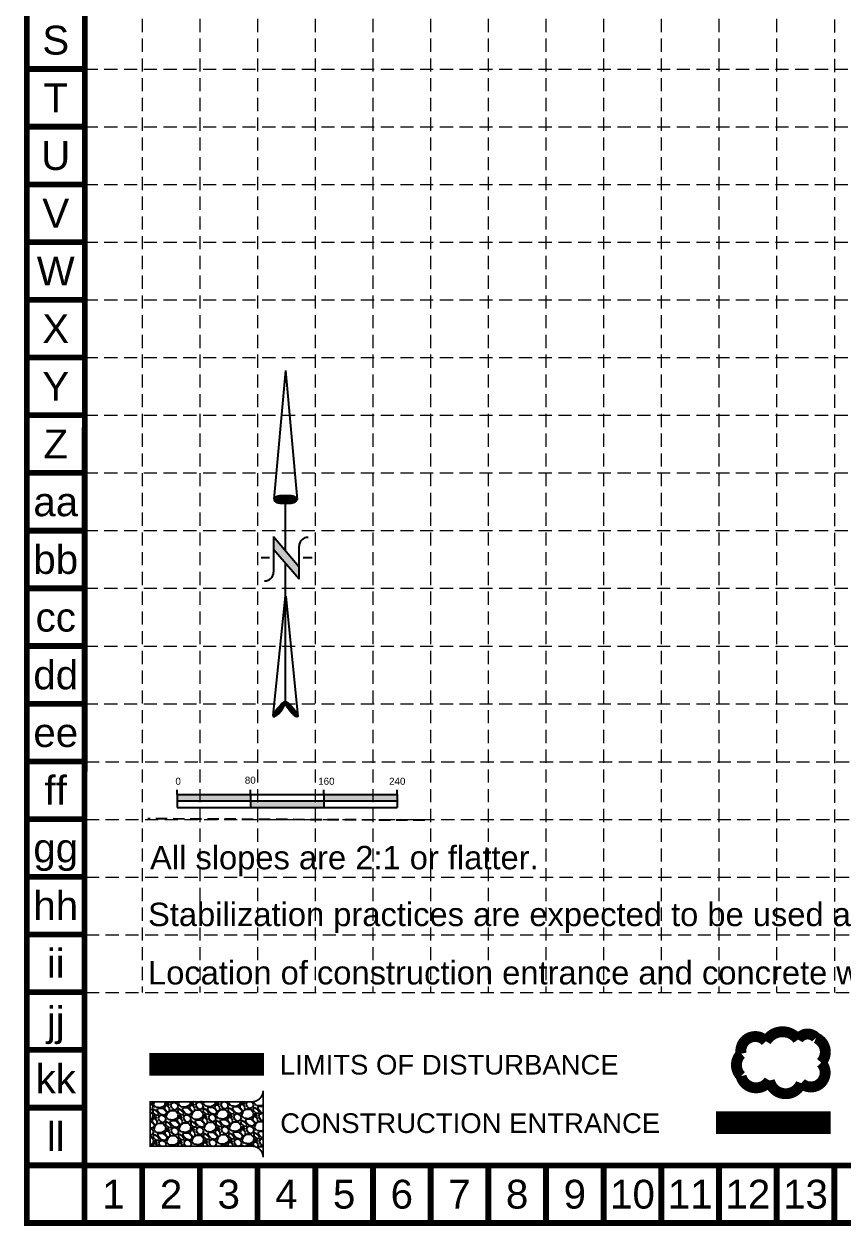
# Model space of a CAD drawing. Header units: feet. Extents: x 2175025 to 2179063, y 467811 to 470338.
# Drawn here: x 2175025 to 2175919, y 467811 to 469123 of the extents above; entities that cross this region are included whole.
import ezdxf
from ezdxf.enums import TextEntityAlignment as Align

# ---------------------------------------------------------------- set-up
doc = ezdxf.new("R2010")
doc.units = ezdxf.units.FT
doc.header["$LTSCALE"] = 0.5
doc.header["$MEASUREMENT"] = 0
doc.linetypes.add('HIDDEN', pattern=[0.375, 0.25, -0.125])
doc.layers.get('0').update_dxf_attribs({"color": 2, "linetype": 'CONTINUOUS'})
for name, color, linetype in [('BASE', 7, 'CONTINUOUS'), ('GRID', 254, 'HIDDEN'), ('LEGEND', 7, 'CONTINUOUS'), ('NARROW', 7, 'CONTINUOUS')]:
    doc.layers.add(name, color=color, linetype=linetype)
doc.layers.get('0').freeze()
doc.styles.add("L200'", font='ARIAL.TTF', dxfattribs={"height": 0.001969})
doc.styles.get("Standard").update_dxf_attribs({"font": 'ARIAL.TTF'})

# ---------------------------------------------------------------- blocks, each defined once
blk = doc.blocks.new('North Arrow')
at = {"layer": 'NARROW'}
for p, q in [((32.43, 3.06), (32.43, 4.63)), ((28.77, -2.09), (34.02, 2.32)), ((36.18, 2.33), (30.46, 2.33)), ((36.16, 2.32), (31.04, -2.09)), ((39.1, 0.01), (59.96, 2.11)), ((0, 0), (22.36, 2)), ((0, 0), (22.33, -2.02)), ((31.2, -0.05), (21.66, -0.05)), ((21.66, -0.05), (21.66, -0.05)), ((57.45, -0.05), (33.41, -0.05)), ((59.83, -2.14), (39.04, -0.01)), ((57.69, -0.03), (57.77, -0.01)), ((57.77, -0.05), (57.69, -0.03)), ((28.77, -2.09), (34.95, -2.09)), ((32.43, -4.26), (32.43, -2.8))]:
    blk.add_line(p, q, dxfattribs=at)
for points in [[(57.46, -0.03), (57.44, 0.08, -0.066818), (57.67, 0.47, -0.03073), (58.01, 0.84), (58.52, 1.29), (59.07, 1.7, -0.03073), (59.5, 1.95, -0.066818), (59.93, 2.1), (60.04, 2.06)], [(60.04, 2.06), (60.05, 1.95, -0.066818), (59.82, 1.56, -0.03073), (59.43, 1.14), (58.97, 0.74), (58.42, 0.33, -0.03073), (57.99, 0.08, -0.036692), (57.76, -0.02)], [(57.46, -0.04), (57.44, -0.15, 0.066818), (57.67, -0.54, 0.03073), (58.01, -0.9), (58.52, -1.36), (59.07, -1.77, 0.03073), (59.5, -2.02, 0.066818), (59.93, -2.17), (60.04, -2.13)], [(60.04, -2.13), (60.05, -2.01, 0.066818), (59.82, -1.63, 0.03073), (59.43, -1.2), (58.97, -0.8), (58.42, -0.4, 0.03073), (57.99, -0.15, 0.036692), (57.76, -0.05)]]:
    blk.add_lwpolyline(points, format="xyb", dxfattribs=at)
blk.add_lwpolyline([(22.36, -2.03), (22.59, -1.93, 0.091577), (22.87, -1.44, 0.048306), (23.03, -0.75), (23.07, -0.01), (23.01, 0.82, 0.048306), (22.87, 1.42, 0.091577), (22.59, 1.91), (22.36, 2.01), (22.14, 1.91, 0.091577), (21.86, 1.42, 0.048306), (21.72, 0.82), (21.66, -0.01), (21.72, -0.83, 0.048306), (21.86, -1.44, 0.091577), (22.14, -1.93)], format="xyb", close=True, dxfattribs=at)
for centre, start, end in [((30.46, 3.86), 178.8769, 270), ((34.95, -3.62), 358.8769, 90)]:
    blk.add_arc(centre, 1.53, start, end, dxfattribs=at)
for points in [[(31.05, -2.09), (36.15, 2.36), (28.75, -2.06), (34.01, 2.36)], [(59.93, 1.73), (59.69, 2.04), (60.05, 1.94), (59.93, 2.1)], [(60.05, 1.94), (59.93, 2.1), (60.04, 2.06)], [(23.03, -0.76), (21.67, -0.05), (23.07, -0.05), (21.72, 0.82)], [(23.07, -0.05), (21.72, 0.82), (23.02, 0.75), (21.85, 1.42)], [(23.02, 0.75), (21.85, 1.42), (22.87, 1.44), (22.14, 1.91)], [(22.87, 1.44), (22.14, 1.91), (22.59, 1.91), (22.36, 2)], [(57.44, 0.08), (57.7, -0.01), (57.5, 0.21), (57.77, -0.01)], [(57.45, -0.04), (57.69, -0.02), (57.44, 0.08), (57.7, -0.01)], [(57.5, 0.21), (57.77, -0.01), (57.6, 0.39), (57.94, 0.06)], [(57.6, 0.39), (57.94, 0.06), (57.68, 0.5), (58.07, 0.13)], [(57.68, 0.5), (58.07, 0.13), (57.84, 0.66), (58.29, 0.26)], [(57.84, 0.66), (58.29, 0.26), (58.03, 0.86), (58.52, 0.41)], [(58.03, 0.86), (58.52, 0.41), (58.26, 1.07), (58.73, 0.57)], [(58.26, 1.07), (58.73, 0.57), (58.52, 1.3), (59.05, 0.81)], [(58.52, 1.3), (59.05, 0.81), (58.7, 1.42), (59.26, 0.99)], [(59.26, 1), (58.69, 1.42), (59.45, 1.15), (59, 1.65)], [(59.45, 1.15), (59, 1.65), (59.62, 1.34), (59.28, 1.82)], [(59.62, 1.34), (59.28, 1.82), (59.81, 1.55), (59.49, 1.95)], [(59.81, 1.55), (59.49, 1.95), (59.93, 1.73), (59.69, 2.04)], [(22.87, -1.44), (21.72, -0.87), (23.03, -0.76), (21.67, -0.05)], [(22.58, -1.93), (21.86, -1.45), (22.87, -1.44), (21.72, -0.87)], [(22.36, -2.01), (22.14, -1.93), (22.58, -1.93), (21.86, -1.45)], [(57.44, -0.14), (57.69, -0.02), (57.45, -0.04), (57.69, -0.02)], [(57.46, -0.19), (57.7, -0.03), (57.44, -0.14), (57.69, -0.02)], [(57.53, -0.33), (57.76, -0.05), (57.46, -0.19), (57.7, -0.03)], [(57.63, -0.48), (57.9, -0.1), (57.53, -0.33), (57.76, -0.05)], [(57.78, -0.66), (58.09, -0.2), (57.63, -0.48), (57.9, -0.1)], [(57.97, -0.87), (58.34, -0.35), (57.78, -0.66), (58.09, -0.2)], [(58.24, -1.11), (58.61, -0.54), (57.97, -0.87), (58.34, -0.35)], [(58.61, -1.43), (58.93, -0.77), (58.24, -1.11), (58.61, -0.54)], [(58.91, -1.64), (59.2, -1), (58.61, -1.43), (58.93, -0.77)], [(59.12, -1.79), (59.57, -1.36), (58.92, -1.65), (59.2, -1.01)], [(59.35, -1.93), (59.81, -1.62), (59.12, -1.79), (59.57, -1.36)], [(59.54, -1.32), (59.41, -1.18), (59.21, -1.01)], [(59.58, -2.05), (59.93, -1.79), (59.35, -1.93), (59.81, -1.62)], [(59.78, -2.13), (60.05, -2.01), (59.58, -2.05), (59.93, -1.79)], [(59.92, -2.17), (60.04, -2.13), (59.78, -2.13), (60.05, -2.01)]]:
    blk.add_solid(points, dxfattribs=at)
blk = doc.blocks.new('A$C0CA6349E')
h = blk.add_hatch(color=7)
h.paths.add_polyline_path([(82.2, 7.2), (82.2, 14.4), (2.2, 14.4), (2.2, 7.2)])
h.paths.add_polyline_path([(82.2, 7.2), (82.2, 0), (162.2, 0), (162.2, 7.2)])
h.paths.add_polyline_path([(162.2, 14.4), (162.2, 7.2), (242.2, 7.2), (242.2, 14.4)])
at = {"color": 7}
for p, q in [((2.2, 14.4), (2.2, 19.2)), ((2.2, 14.4), (82.2, 14.4)), ((2.2, 14.4), (2.2, 0)), ((82.2, 14.4), (82.2, 19.2)), ((82.2, 14.4), (242.2, 14.4)), ((82.2, 14.4), (82.2, 0)), ((162.2, 14.4), (162.2, 19.2)), ((162.2, 14.4), (162.2, 0)), ((242.2, 14.4), (242.2, 19.2)), ((242.2, 14.4), (242.2, 0)), ((2.2, 7.2), (242.2, 7.2)), ((2.2, 0), (82.2, 0)), ((82.2, 0), (242.2, 0))]:
    blk.add_line(p, q, dxfattribs=at)
for s, p in [('0', (0.1, 24.9)), ('80', (75.9, 26.1)), ('160', (156, 24.9)), ('240', (233.4, 24.9))]:
    blk.add_text(s, height=7.68, dxfattribs=at).set_placement(p)

msp = doc.modelspace()

# ---------------------------------------------------------------- hatches: boundary and pattern name
at = {"layer": 'LEGEND'}
h = msp.add_hatch(dxfattribs=at)
h.set_pattern_fill('GRAVEL', color=63, scale=19.407648, angle=-43.9343, style=0)
h.set_pattern_definition([(184.078545, (2148035.1105, 456158.4326), (-233.000138136, -18.06017525), [2.611027, -258.492171]), (141.0354448, (2148032.5061, 456158.2469), (181.179404335, -147.61186355), [4.480605, -443.579746]), (88.576145, (2148029.0223, 456161.0645), (-8.360930186, -288.394260324), [3.159332, -312.774275]), (223.339445, (2148020.2051, 456162.8221), (283.289239223, 266.057484006), [4.080225, -403.942206]), (248.899445, (2148017.2376, 456160.0217), (91.70692452, 235.04221728), [4.000984, -396.097926]), (313.339445, (2148015.7972, 456156.289), (-266.057484006, 283.289239223), [4.080225, -403.942206]), (353.7599448, (2148018.59755, 456153.32146), (-316.346545852, 35.292230353), [5.395889, -534.192579]), (28.3210448, (2148023.9615, 456152.735), (394.077629185, 213.215595944), [5.094275, -504.33337]), (77.495345, (2148028.446, 456155.15175), (63.24412373, 289.415300222), [4.094043, -405.310737]), (131.302145, (2148029.3324, 456159.1487), (140.27216611, -162.09827377), [4.673983, -229.025054]), (178.4631448, (2148026.24745, 456162.65996), (-315.836071191, 7.850395998), [6.044473, -598.403287]), (94.879845, (2148033.9069, 456149.3513), (-17.03921542, 178.11652492), [2.063052, -204.24306]), (127.534945, (2148033.7314, 456151.4069), (154.758559853, -203.005934655), [3.924944, -388.570437]), (181.065745, (2148031.34, 456154.519), (-13.465661, -13.9761585), [2.744649, -24.701899]), (159.264345, (2148031.9777, 456157.139), (96.81209853, -39.37595373), [1.478048, -146.326194]), (247.867145, (2148030.5954, 456157.6624), (26.4208213, 55.3941219), [2.090262, -102.423125]), (347.029545, (2148029.808, 456155.726), (68.85978194, -12.44460086), [3.39496, -109.770103]), (117.630845, (2148033.116, 456154.964), (14.486679, -40.9074514), [2.454893, -58.917485]), (332.455245, (2148022.4892, 456165.4724), (180.15844462, -92.728237404), [3.439035, -340.46536]), (26.411945, (2148025.5384, 456163.8821), (-204.02680417, -99.8751622), [2.88516, -285.630273]), (249.264345, (2148035.8093, 456157.7593), (39.37595373, 96.81209853), [2.956076, -144.848165]), (299.676245, (2148034.7627, 456154.9947), (-99.36469993, 176.584958555), [3.439035, -340.46536]), (295.509745, (2148014.1405, 456156.8072), (-42.94953679, 95.28056138), [3.316379, -162.502643]), (250.840845, (2148015.5687, 456153.8141), (78.24160968, 221.06592254), [2.778748, -275.096481]), (22.867145, (2148022.4834, 456143.6485), (95.2806074, 42.9494355), [2.956076, -144.848165]), (333.419745, (2148025.2072, 456144.7973), (-235.552585552, 119.149026296), [3.253323, -322.078147]), (25.509745, (2148015.635, 456150.2467), (-95.28056138, -42.94953679), [1.65819, -164.160832]), (57.375645, (2148021.645, 456144.4565), (39.8865164, 69.3702521), [0.989596, -97.97037]), (122.029545, (2148022.1784, 456145.29), (28.4628394, -54.3731049), [4.000984, -76.018787]), (142.074745, (2148020.0564, 456148.6819), (153.227185714, -120.680420406), [3.707831, -367.074759]), (259.755845, (2148028.596, 456154.468), (12.9551349, 41.4179769), [2.79901, -67.176255]), (309.2229448, (2148028.09815, 456151.7139), (210.663190392, -256.868577786), [4.886729, -483.785367]), (17.011145, (2148031.1882, 456147.9282), (-150.16422004, -43.97045674), [1.998134, -197.815829]), (46.065745, (2148033.099, 456148.513), (-0.510497, 27.441811), [1.164459, -18.243189]), (76.322145, (2148020.1809, 456149.3705), (-38.355085777, -151.695671906), [2.696188, -266.923474]), (4.078545, (2148020.8184, 456151.9902), (233.000138136, 18.06017525), [5.222055, -255.881144]), (316.065745, (2148026.027, 456152.362), (27.441811, 0.510497), [5.045988, -14.36166]), (281.370545, (2148029.661, 456148.8606), (-45.501747514, 232.489690483), [3.068621, -303.793231]), (210.120345, (2148030.266, 456145.8522), (-67.83878166, -42.43896304), [2.825792, -138.46402]), (163.7117448, (2148027.8218, 456144.4341), (-400.203542582, 116.085774107), [4.600874, -455.487289]), (131.4918448, (2148023.4056, 456145.72454), (-168.224424985, 189.029627902), [4.867419, -481.873927])])
edge = h.paths.add_edge_path()
edge.add_line((2175285.7, 467886.2), (2175285.7, 467959))
edge.add_arc((2175273.6, 467959), 12.1, -89.9609, 0, ccw=False)
edge.add_line((2175273.6, 467946.8), (2175162.4, 467946.8))
edge.add_line((2175162.4, 467946.8), (2175162.4, 467898.3))
edge.add_line((2175162.4, 467898.3), (2175273.6, 467898.3))
edge.add_arc((2175273.6, 467886.2), 12.1, 0, 90.0391, ccw=False)

# ---------------------------------------------------------------- linework, layer by layer
at = {"layer": 'BASE', "const_width": 6.3}
for points in [[(2175027.7, 467814.4), (2179059.7, 467814.4), (2179059.7, 470334.4), (2175027.7, 470334.4)], [(2175090.6, 467877.3), (2178996.9, 467877.2), (2178996.8, 470271.4), (2175091.3, 470271.5)]]:
    msp.add_lwpolyline(points, close=True, dxfattribs=at)
for points in [[(2175090.7, 469074.4), (2175027.7, 469074.4)], [(2175090.7, 469011.4), (2175027.7, 469011.4)], [(2175090.7, 468948.4), (2175027.7, 468948.4)], [(2175090.7, 468885.4), (2175027.7, 468885.4)], [(2175090.7, 468822.4), (2175027.7, 468822.4)], [(2175090.7, 468759.4), (2175027.7, 468759.4)], [(2175090.7, 468696.4), (2175027.7, 468696.4)], [(2175090.7, 468633.4), (2175027.7, 468633.4)], [(2175090.7, 468570.4), (2175027.7, 468570.4)], [(2175090.7, 468507.4), (2175027.7, 468507.4)], [(2175090.7, 468444.4), (2175027.7, 468444.4)], [(2175090.7, 468381.4), (2175027.7, 468381.4)], [(2175090.7, 468318.4), (2175027.7, 468318.4)], [(2175090.7, 468255.4), (2175027.7, 468255.4)], [(2175090.7, 468192.4), (2175027.7, 468192.4)], [(2175090.7, 468129.4), (2175027.7, 468129.4)], [(2175090.7, 468066.4), (2175027.7, 468066.4)], [(2175090.7, 468003.4), (2175027.7, 468003.4)], [(2175090.7, 467940.4), (2175027.7, 467940.4)], [(2175090.7, 467877.4), (2175027.7, 467877.4)], [(2175090.7, 467814.4), (2175090.7, 467877.4)], [(2175153.7, 467814.4), (2175153.7, 467877.4)], [(2175216.7, 467814.4), (2175216.7, 467877.4)], [(2175279.7, 467814.4), (2175279.7, 467877.4)], [(2175342.7, 467814.4), (2175342.7, 467877.4)], [(2175405.7, 467814.4), (2175405.7, 467877.4)], [(2175468.7, 467814.4), (2175468.7, 467877.4)], [(2175531.7, 467814.4), (2175531.7, 467877.4)], [(2175594.7, 467814.4), (2175594.7, 467877.4)], [(2175657.7, 467814.4), (2175657.7, 467877.4)], [(2175720.7, 467814.4), (2175720.7, 467877.4)], [(2175783.7, 467814.4), (2175783.7, 467877.4)], [(2175846.7, 467814.4), (2175846.7, 467877.4)], [(2175909.7, 467814.4), (2175909.7, 467877.4)]]:
    msp.add_lwpolyline(points, dxfattribs=at)
at = {"layer": 'GRID', "color": 252, "linetype": 'HIDDEN', "lineweight": 0, "ltscale": 115}
for p, q in [((2175153.5, 470271.9), (2175153.5, 468066.1)), ((2175216.5, 470271.9), (2175216.5, 468066.1)), ((2175279.5, 470271.9), (2175279.5, 468066.1)), ((2175342.5, 470271.9), (2175342.5, 468066.1)), ((2175405.5, 470271.9), (2175405.5, 468066.1)), ((2175468.5, 470271.9), (2175468.5, 468066.1)), ((2175531.5, 470271.9), (2175531.5, 468066.1)), ((2175594.5, 470271.9), (2175594.5, 468066.1)), ((2175657.5, 470271.9), (2175657.5, 468066.1)), ((2175720.5, 470271.9), (2175720.5, 468066.1)), ((2175783.5, 470271.9), (2175783.5, 468066.1)), ((2175846.5, 470271.9), (2175846.5, 468066.1)), ((2175909.7, 470271.4), (2175909.7, 468066.1)), ((2175090.7, 469074.4), (2178996.7, 469074.4)), ((2175090.7, 469011.4), (2178996.7, 469011.4)), ((2175090.7, 468948.4), (2178996.7, 468948.4)), ((2175090.7, 468885.4), (2178996.7, 468885.4)), ((2175090.7, 468822.4), (2178996.7, 468822.4)), ((2175090.7, 468759.4), (2178996.7, 468759.4)), ((2175090.7, 468696.4), (2178996.7, 468696.4)), ((2175090.7, 468633.4), (2178996.7, 468633.4)), ((2175090.7, 468570.4), (2178996.7, 468570.4)), ((2175090.7, 468507.4), (2178996.7, 468507.4)), ((2175090.7, 468444.4), (2178996.7, 468444.4)), ((2175090.7, 468381.4), (2178996.7, 468381.4)), ((2175092.1, 468318.1), (2178998.1, 468318.1)), ((2175092.1, 468255.1), (2178998.1, 468255.1)), ((2175092.1, 468192.1), (2178998.1, 468192.1)), ((2175092.1, 468129.1), (2178998.1, 468129.1)), ((2175092.1, 468066.1), (2178998.1, 468066.1))]:
    msp.add_line(p, q, dxfattribs=at)
at = {"layer": 'GRID', "ltscale": 100}
msp.add_line((2175462.3, 468254.1), (2175159.7, 468255.7), dxfattribs=at)
at = {"layer": 'LEGEND', "color": 170, "ltscale": 100, "const_width": 11.9}
msp.add_lwpolyline([(2175835, 468012.8, 0.520567), (2175835, 468012.8, 0.765195), (2175807.9, 467999.2, 0.417879), (2175807.8, 467974.8, 0.6649), (2175838.7, 467970.1, 0.744833), (2175873.5, 467967.1, 0.975642), (2175895.2, 467989.5, 0.520567), (2175889.8, 468016.5, 0.520567), (2175870, 468014.7, 0.540264), (2175835, 468012.8)], format="xyb", close=True, dxfattribs=at)
at = {"layer": 'LEGEND', "color": 1, "linetype": 'HIDDEN', "ltscale": 260, "const_width": 24.9}
msp.add_lwpolyline([(2175161.5, 467987.6), (2175286.7, 467987.6)], dxfattribs=at)
at = {"layer": 'LEGEND', "color": 63, "const_width": 1.94}
msp.add_lwpolyline([(2175285.7, 467886.2), (2175285.7, 467959, -0.414014), (2175273.6, 467946.8), (2175162.4, 467946.8), (2175162.4, 467898.3), (2175273.6, 467898.3, -0.414413)], format="xyb", close=True, dxfattribs=at)
at = {"layer": 'LEGEND', "color": 200, "const_width": 24.9}
msp.add_lwpolyline([(2175780.5, 467923.9), (2175905.7, 467923.9)], dxfattribs=at)

# ---------------------------------------------------------------- block references
at = {"layer": 'BASE', "xscale": 6.299999999988358, "yscale": 6.299999999988358, "zscale": 6.300000000010186, "rotation": 270}
msp.add_blockref('North Arrow', (2175310.3, 468745.3), dxfattribs=at)
at = {"layer": 'NARROW', "ltscale": 500, "xscale": 1.000290059815597, "yscale": 1.000290060003863, "zscale": 1.000290060001617}
msp.add_blockref('A$C0CA6349E', (2175189.8, 468268), dxfattribs=at)

# ---------------------------------------------------------------- texts
at = {"layer": 'BASE'}
for s, p in [('S', (2175059.2, 469105.9)), ('T', (2175059.2, 469042.9)), ('U', (2175059.2, 468979.9)), ('V', (2175059.2, 468916.9)), ('W', (2175059.2, 468853.9)), ('X', (2175059.2, 468790.9)), ('Y', (2175059.2, 468727.9)), ('Z', (2175059.2, 468664.9)), ('aa', (2175059.2, 468601.9)), ('bb', (2175059.2, 468538.9)), ('cc', (2175059.2, 468475.9)), ('dd', (2175059.2, 468412.9)), ('ee', (2175059.2, 468349.9)), ('ff', (2175059.2, 468286.9)), ('gg', (2175059.2, 468223.9)), ('hh', (2175059.2, 468160.9)), ('ii', (2175059.2, 468097.9)), ('jj', (2175059.2, 468034.9)), ('kk', (2175059.2, 467971.9)), ('ll', (2175059.2, 467908.9)), ('1', (2175122.2, 467845.9)), ('2', (2175185.2, 467845.9)), ('3', (2175248.2, 467845.9)), ('4', (2175311.2, 467845.9)), ('5', (2175374.2, 467845.9)), ('6', (2175437.2, 467845.9)), ('7', (2175500.2, 467845.9)), ('8', (2175563.2, 467845.9)), ('9', (2175626.2, 467845.9)), ('10', (2175689.2, 467845.9)), ('11', (2175752.2, 467845.9)), ('12', (2175815.2, 467845.9)), ('13', (2175878.2, 467845.9))]:
    msp.add_text(s, height=31.5, dxfattribs=at).set_placement(p, align=Align.MIDDLE_CENTER)
at = {"layer": 'BASE', "color": 7, "style": "L200'"}
for s, height, p in [('All slopes are 2:1 or flatter.', 25.549, (2175162.2, 468200.6)), ('Stabilization practices are expected to be used at all disturbed areas.', 25.549, (2175160, 468138.6)), ('Location of construction entrance and concrete washout will be determined in the field and will be reflected on this Site Map. BMPs are not to scale; verify size/location/quantity in the field prior to installation.', 25.5493, (2175160, 468074.9))]:
    msp.add_text(s, height=height, dxfattribs=at).set_placement(p)
at = {"layer": 'LEGEND', "style": "L200'"}
for s, p in [('LIMITS OF DISTURBANCE', (2175304, 467976.5)), ('CONSTRUCTION ENTRANCE', (2175304.4, 467912.7))]:
    msp.add_text(s, height=21.482, dxfattribs=at).set_placement(p)

doc.saveas('drawing.dxf')
